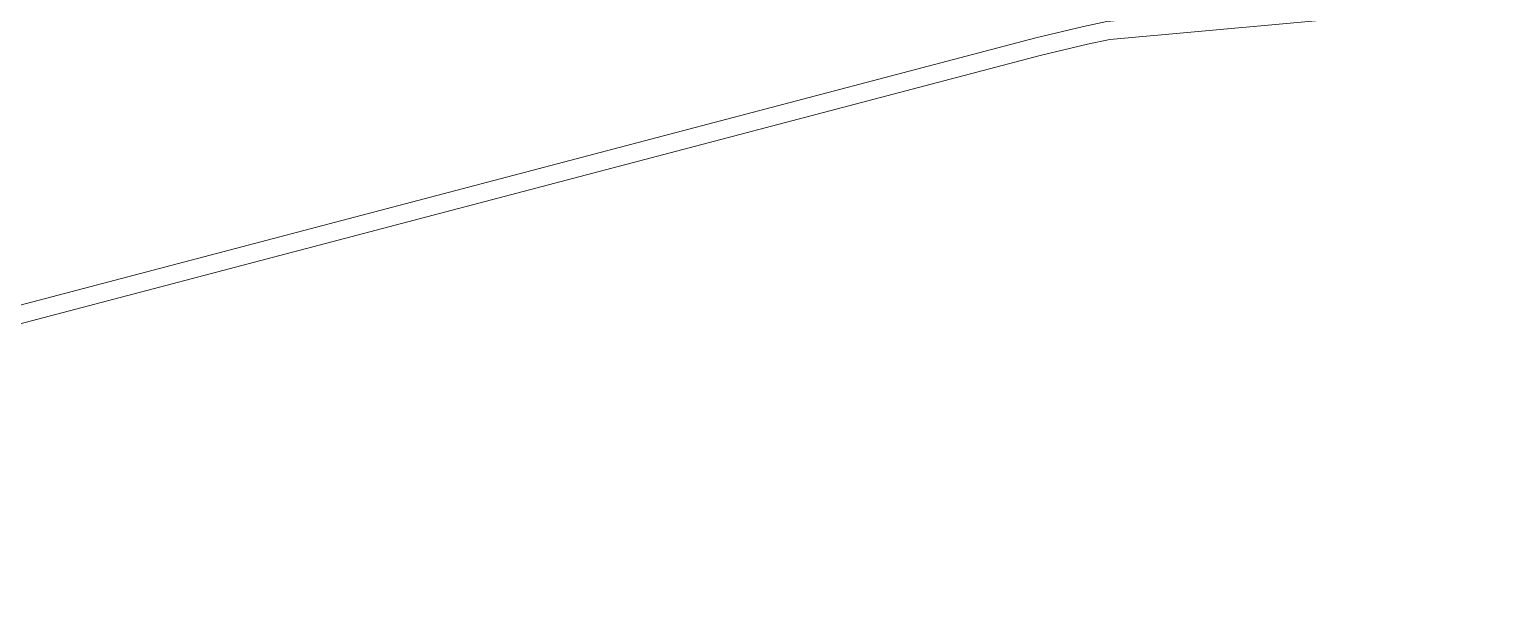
# Model space of a CAD drawing. Header units: inches. Extents: x 27644242 to 29005101, y -955243 to 216979.
# Drawn here: x 28720656 to 28739331, y -687690 to -680334 of the extents above; entities that cross this region are included whole.
import ezdxf

# ---------------------------------------------------------------- set-up
doc = ezdxf.new("R2010")
doc.units = ezdxf.units.IN
doc.header["$MEASUREMENT"] = 0
doc.layers.add('RVA Site Boundary', color=17, linetype='Continuous', lineweight=15)

msp = doc.modelspace()

# ---------------------------------------------------------------- linework, layer by layer
at = {"layer": 'RVA Site Boundary', "ltscale": 500}
msp.add_lwpolyline([(28742304.8, -679734.6), (28734332.8, -680460.3), (28734049.9, -680520.3), (28733451.4, -680662.2), (28714532.9, -685639.4), (28712893.1, -686105), (28712617.9, -686182.5), (28711492, -686444.5), (28711137.2, -686526.1), (28707523.8, -687541.6), (28707182.4, -687689.5), (28706827.5, -686867.5), (28701891.2, -675434.9), (28694440.8, -658340), (28690189.5, -648730.2), (28698006.8, -648627.6), (28714624.7, -648462.9), (28721195.2, -648522), (28728662, -648500), (28742984.3, -648505.3)], dxfattribs=at)
msp.add_lwpolyline([(28742304.8, -679734.6), (28734332.8, -680460.3), (28734049.9, -680520.3), (28733451.4, -680662.2), (28714532.9, -685639.4), (28712893.1, -686105), (28712617.9, -686182.5), (28711492, -686444.5), (28711137.2, -686526.1), (28707523.8, -687541.6), (28707182.4, -687689.5), (28706827.5, -686867.5), (28701891.2, -675434.9), (28694440.8, -658340), (28690189.5, -648730.2), (28698006.8, -648627.6), (28714624.7, -648462.9), (28721195.2, -648522), (28728662, -648500), (28742984.3, -648505.3)], dxfattribs=at)
at = {"layer": 'RVA Site Boundary', "color": 5, "ltscale": 500}
for points in [[(28742304.8, -679734.6), (28734332.8, -680460.3), (28734049.9, -680520.3), (28733451.4, -680662.2), (28714532.9, -685639.4), (28712893.1, -686105), (28712617.9, -686182.5), (28711492, -686444.5), (28711137.2, -686526.1), (28707523.8, -687541.6), (28707182.4, -687689.5), (28706827.5, -686867.5), (28701891.2, -675434.9), (28694440.8, -658340), (28690189.5, -648730.2), (28698006.8, -648627.6), (28714624.7, -648462.9), (28721195.2, -648522), (28728662, -648500), (28742984.3, -648505.3)], [(28742287.8, -679505.2), (28734298.4, -680232.5), (28733999.5, -680295.9), (28733395.6, -680439), (28714472.3, -685417.5), (28712830.5, -685883.7), (28712560.7, -685959.7), (28711440.1, -686220.4), (28711080.2, -686303.2), (28707446.6, -687324.4), (28707302.3, -687386.9), (28707038.7, -686776.4), (28702102.2, -675343.4), (28694651.4, -658247.5), (28690540.8, -648955.6), (28698009.5, -648857.6), (28714624.8, -648692.9), (28721194.5, -648752), (28728662.3, -648730), (28742984.1, -648735.3)]]:
    msp.add_lwpolyline(points, dxfattribs=at)

doc.saveas('drawing.dxf')
